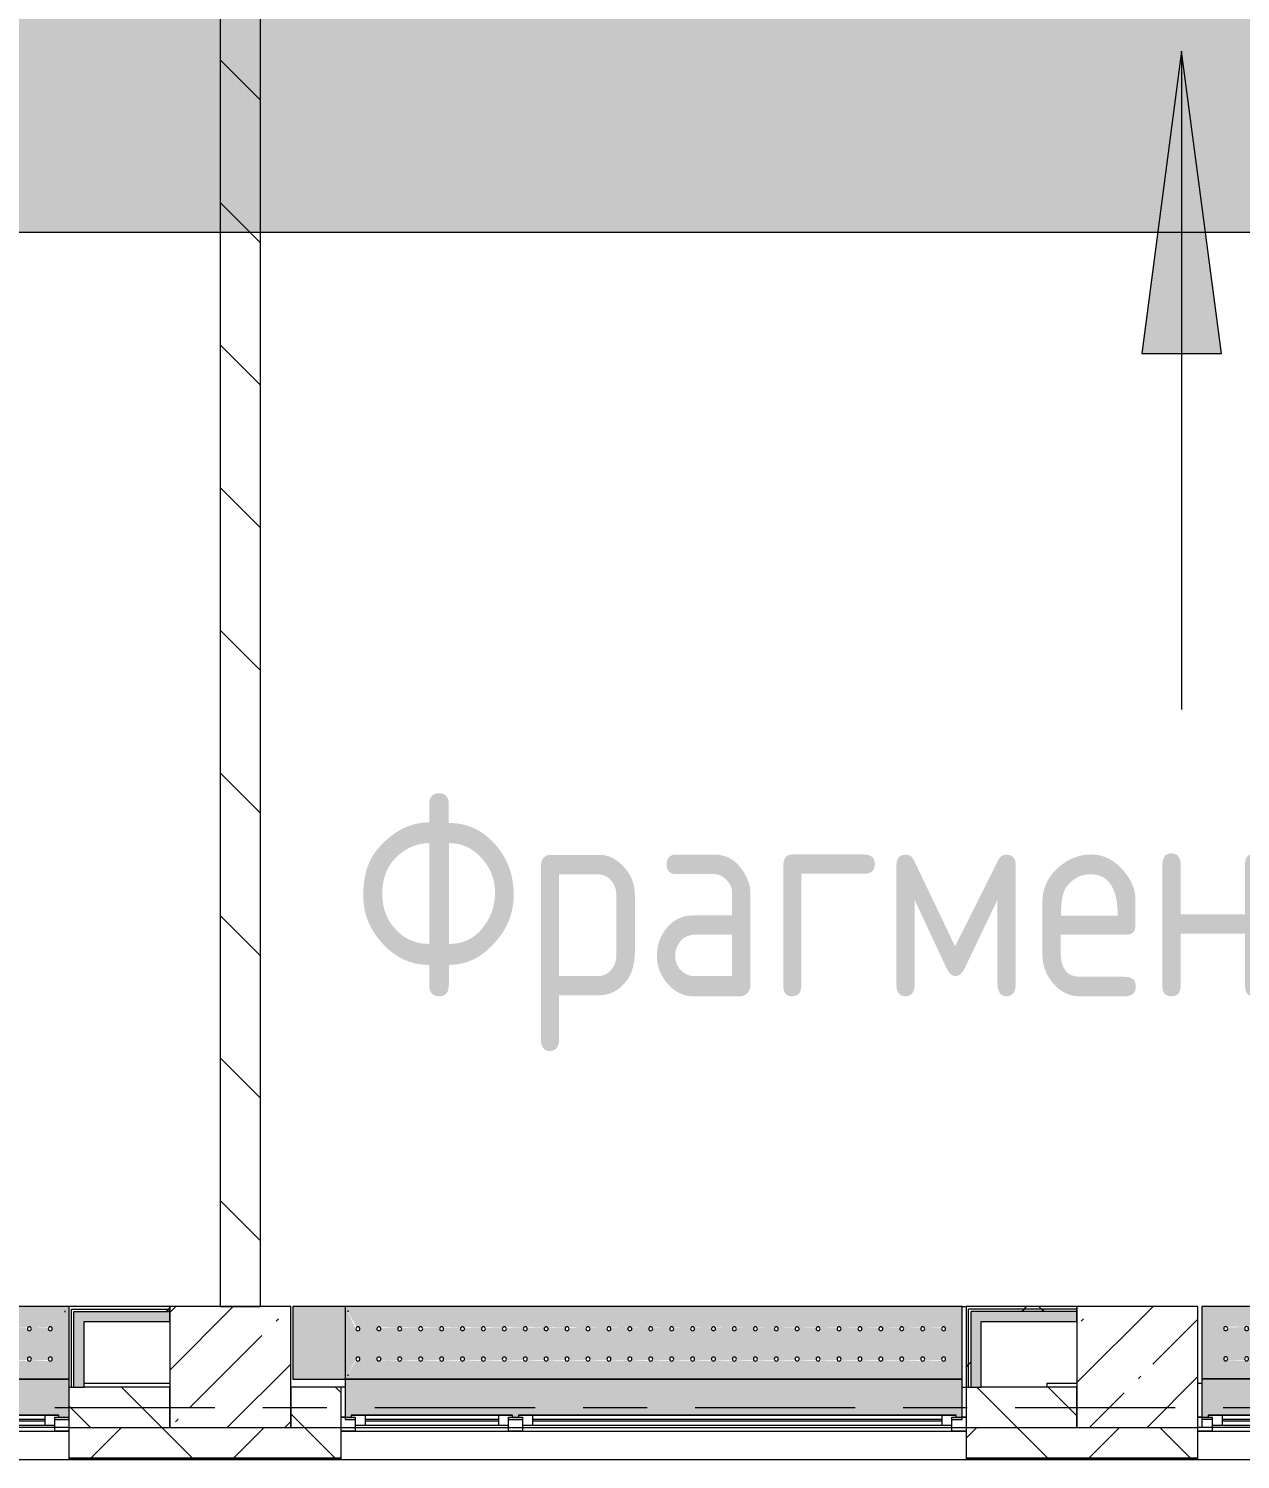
# Model space of a CAD drawing. Header units: millimetres. Extents: x 11693 to 241752, y -8553 to 29926.
# Drawn here: x 101200 to 107210, y -258 to 6837 of the extents above; entities that cross this region are included whole.
import ezdxf

# ---------------------------------------------------------------- set-up
doc = ezdxf.new("R2010")
doc.units = ezdxf.units.MM
doc.linetypes.add('Осевая', pattern=[1587.5, 317.5, -238.125, 793.75, -238.125])
for name, color, linetype, lineweight in [('A-DETL', 7, 'Continuous', 5), ('A-GLAZ-2', 7, 'Continuous', 5), ('A-WALL-2', 7, 'Continuous', 9), ('A-WALL-5', 7, 'Continuous', 5), ('I-WALL-3', 7, 'Continuous', 5), ('S-COLS', 7, 'Continuous', 5), ('Знаки', 7, 'Continuous', 5), ('Оси-2', 7, 'Осевая', 9)]:
    doc.layers.add(name, color=color, linetype=linetype, lineweight=lineweight)
doc.layers.add('A-DETL-GENF-2', color=7, linetype='Continuous', lineweight=9, true_color=0x4994b4, transparency=0.4)
for name, color, linetype, lineweight, true_color in [('A-FLOR-1', 7, 'Continuous', 5, 0xaaaaaa), ('G-ANNO-TEXT-1', 7, 'Continuous', 9, 0x3c3c3c), ('I-WALL-1', 7, 'Continuous', 5, 0xe7e7e7), ('I-WALL-2', 7, 'Continuous', 9, 0xe7e7e7), ('Знаки-2', 7, 'Continuous', 5, 0xd7cfbf)]:
    doc.layers.add(name, color=color, linetype=linetype, lineweight=lineweight, true_color=true_color)
doc.styles.add('GOST Common_4', font='GOST_Common.ttf', dxfattribs={"width": 0.9, "height": 1000})
pattern_1 = [(135, (89739.8, 0), (-353.553, -353.553), [])]
pattern_2 = [(135, (89739.81, 0), (-176.7767, -176.7767), [])]
pattern_3 = [(45, (89739.8, 0), (-285.123, 285.123), []), (45, (90024.94, 0), (-285.123, 285.123), [504.031, -100.806, 16.764, -84.042])]
pattern_4 = [(45, (89739.8, 0), (-530.33, 530.33), []), (135, (89739.8, 0), (-530.33, -530.33), [])]

# ---------------------------------------------------------------- blocks, each defined once
blk = doc.blocks.new('120_Окно_СКБ_2Ст - 120_Окно_СКБ_2Ст 3100х2500 _мал_створка слева_ 2-22446355-Общий план 2 этажа с размещением фрагментов 2_1-2_7')
at = {"layer": 'A-GLAZ-2'}
for p, q in [((-1550, -127), (-1550, -57)), ((-1550, -57), (-1480, -57)), ((1550, -57), (-1550, -57)), ((-1480, -57), (-1480, -127)), ((650, -127), (650, -57)), ((650, -57), (720, -57)), ((720, -57), (720, -127)), ((1480, -127), (1480, -57)), ((1480, -57), (1550, -57)), ((1550, -57), (1550, -127)), ((-1480, -127), (-1550, -127)), ((-1550, -127), (-1530.9, -127)), ((-1480, -127), (-1500, -127)), ((-1500, -127), (-1500, -137)), ((-1500, -137), (670, -137)), ((670, -137), (-1500, -137)), ((650, -87), (-1480, -87)), ((-1480, -87), (-1480, -127)), ((-1430, -137), (-1430, -87)), ((-1430, -107), (600, -107)), ((600, -117), (-1430, -117)), ((600, -137), (600, -87)), ((650, -127), (650, -87)), ((720, -127), (650, -127)), ((670, -127), (650, -127)), ((670, -137), (670, -127)), ((720, -127), (700, -127)), ((700, -127), (700, -137)), ((700, -137), (1500, -137)), ((1500, -137), (700, -137)), ((1480, -87), (720, -87)), ((720, -87), (720, -127)), ((770, -137), (770, -87)), ((770, -107), (1430, -107)), ((1430, -117), (770, -117)), ((1430, -137), (1430, -87)), ((1480, -127), (1480, -87)), ((1550, -127), (1480, -127)), ((1500, -127), (1480, -127)), ((1500, -137), (1500, -127)), ((1529.1, -127), (1550, -127))]:
    blk.add_line(p, q, dxfattribs=at)
blk = doc.blocks.new('120_Окно_СКБ_2Ст - 120_Окно_СКБ_2Ст 3100х2500 _мал_створка слева_ 2-V77-Общий план 2 этажа с размещением фрагментов 2_1-2_7')
at = {"layer": 'A-GLAZ-2'}
for p, q in [((-1550, -127), (-1550, -57)), ((-1550, -57), (-1480, -57)), ((1550, -57), (-1550, -57)), ((-1480, -57), (-1480, -127)), ((650, -127), (650, -57)), ((650, -57), (720, -57)), ((720, -57), (720, -127)), ((1480, -127), (1480, -57)), ((1480, -57), (1550, -57)), ((1550, -57), (1550, -127)), ((-1480, -127), (-1550, -127)), ((-1480, -127), (-1500, -127)), ((-1500, -127), (-1500, -137)), ((-1500, -137), (670, -137)), ((670, -137), (-1500, -137)), ((650, -87), (-1480, -87)), ((-1480, -87), (-1480, -127)), ((-1430, -137), (-1430, -87)), ((-1430, -107), (600, -107)), ((600, -117), (-1430, -117)), ((600, -137), (600, -87)), ((650, -127), (650, -87)), ((720, -127), (650, -127)), ((670, -127), (650, -127)), ((670, -137), (670, -127)), ((720, -127), (700, -127)), ((700, -127), (700, -137)), ((700, -137), (1500, -137)), ((1500, -137), (700, -137)), ((1480, -87), (720, -87)), ((720, -87), (720, -127)), ((770, -137), (770, -87)), ((770, -107), (1430, -107)), ((1430, -117), (770, -117)), ((1430, -137), (1430, -87)), ((1480, -127), (1480, -87)), ((1550, -127), (1480, -127)), ((1500, -127), (1480, -127)), ((1500, -137), (1500, -127)), ((1510, -127), (1550, -127))]:
    blk.add_line(p, q, dxfattribs=at)
blk = doc.blocks.new('120_Окно_СКБ_1Ст - 120_Окно_СКБ_1Ст 900х2500_h_-V81-Общий план 2 этажа с размещением фрагментов 2_1-2_7')
at = {"layer": 'A-GLAZ-2'}
for p, q in [((-450, -127), (-450, -57)), ((-450, -57), (-380, -57)), ((450, -57), (-450, -57)), ((-380, -57), (-380, -127)), ((380, -127), (380, -57)), ((380, -57), (450, -57)), ((450, -57), (450, -127)), ((-380, -127), (-450, -127)), ((-450, -127), (-430, -127)), ((-380, -127), (-400, -127)), ((-400, -127), (-400, -137)), ((-400, -137), (400, -137)), ((400, -137), (-400, -137)), ((380, -87), (-380, -87)), ((-380, -87), (-380, -127)), ((-330, -137), (-330, -87)), ((-330, -107), (330, -107)), ((330, -117), (-330, -117)), ((330, -137), (330, -87)), ((380, -127), (380, -87)), ((450, -127), (380, -127)), ((400, -127), (380, -127)), ((400, -137), (400, -127)), ((430, -127), (450, -127))]:
    blk.add_line(p, q, dxfattribs=at)
blk = doc.blocks.new('Зашивка радиатора_ с перфорацией М6 - Зашивка радиатора_ с перфорацией М6-30947167-Общий план 2 этажа с размещением фрагментов 2_1-2_7')
at = {"layer": 'Знаки-2'}
blk.add_hatch(color=256, dxfattribs=at).paths.add_polyline_path([(2680, 380), (2660, 380), (2660, 368), (2680, 365.4), (2680, 358), (1880, 358), (1880, 368), (1900, 368), (1900, 380), (1830, 380), (1830, 368), (1850, 365.4), (1850, 358), (-320, 358), (-320, 368), (-300, 368), (-300, 380), (-370, 380), (-370, 180), (2690, 180), (2690, 380)])
h = blk.add_hatch(color=256, dxfattribs=at)
h.paths.add_polyline_path([(2690, -179.9), (2634.6, -76.7), (2624.9, -79.3), (2617.8, -72.2), (2620.4, -62.6), (2630.1, -60), (2637.2, -67.1)])
h.paths.add_polyline_path([(2690, 180), (2627.5, 70.4), (2618.8, 75.4), (2618.8, 85.4), (2627.5, 90.4), (2636.2, 85.4), (2637.5, 80.4)])
h.paths.add_polyline_path([(2073.7, 180), (-370, 180), (-370, -179.9), (2690, -179.9), (2690, 180), (2329.7, 180)])
h.paths.add_polyline_path([(1175, 90.4), (2532.4, 85.4), (2532.4, 75.4), (2523.7, 70.4), (2515.1, 75.4), (2515.1, 85.4), (2518.7, 89), (2428.7, 85.4), (2428.7, 75.4), (2420, 70.4), (2411.3, 75.4), (2411.3, 85.4), (2415, 89), (2324.9, 85.4), (2324.9, 75.4), (2316.2, 70.4), (2307.6, 75.4), (2307.6, 85.4), (2311.2, 89), (2221.2, 85.4), (2221.2, 75.4), (2212.5, 70.4), (2203.8, 75.4), (2203.8, 85.4), (2207.5, 89), (2117.4, 85.4), (2117.4, 75.4), (2108.7, 70.4), (2100.1, 75.4), (2100.1, 85.4), (2103.7, 89), (2013.7, 85.4), (2013.7, 75.4), (2005, 70.4), (1996.3, 75.4), (1996.3, 85.4), (2000, 89), (1909.9, 85.4), (1909.9, 75.4), (1901.2, 70.4), (1892.6, 75.4), (1892.6, 85.4), (1896.2, 89), (1806.2, 85.4), (1806.2, 75.4), (1797.5, 70.4), (1788.8, 75.4), (1788.8, 85.4), (1792.5, 89), (1702.4, 85.4), (1702.4, 75.4), (1693.7, 70.4), (1685.1, 75.4), (1685.1, 85.4), (1688.7, 89), (1598.7, 85.4), (1598.7, 75.4), (1590, 70.4), (1581.3, 75.4), (1581.3, 85.4), (1585, 89), (1494.9, 85.4), (1494.9, 75.4), (1486.2, 70.4), (1477.6, 75.4), (1477.6, 85.4), (1481.2, 89), (1391.2, 85.4), (1391.2, 75.4), (1382.5, 70.4), (1373.8, 75.4), (1373.8, 85.4), (1377.5, 89), (1287.4, 85.4), (1287.4, 75.4), (1278.7, 70.4), (1270.1, 75.4), (1270.1, 85.4), (1273.7, 89), (1183.7, 85.4), (1183.7, 75.4), (1175, 70.4), (1166.3, 75.4), (1166.3, 85.4), (1170, 89), (1079.9, 85.4), (1079.9, 75.4), (1071.2, 70.4), (1062.6, 75.4), (1062.6, 85.4), (1066.2, 89), (976.2, 85.4), (976.2, 75.4), (967.5, 70.4), (958.8, 75.4), (958.8, 85.4), (962.5, 89), (872.4, 85.4), (872.4, 75.4), (863.7, 70.4), (855.1, 75.4), (855.1, 85.4), (858.7, 89), (768.7, 85.4), (768.7, 75.4), (760, 70.4), (751.3, 75.4), (751.3, 85.4), (755, 89), (664.9, 85.4), (664.9, 75.4), (656.2, 70.4), (647.6, 75.4), (647.6, 85.4), (651.2, 89), (561.2, 85.4), (561.2, 75.4), (552.5, 70.4), (543.8, 75.4), (543.8, 85.4), (547.5, 89), (457.4, 85.4), (457.4, 75.4), (448.7, 70.4), (440.1, 75.4), (440.1, 85.4), (443.7, 89), (353.7, 85.4), (353.7, 75.4), (345, 70.4), (336.3, 75.4), (336.3, 85.4), (340, 89), (249.9, 85.4), (249.9, 75.4), (241.2, 70.4), (232.6, 75.4), (232.6, 85.4), (236.2, 89), (146.2, 85.4), (146.2, 75.4), (137.5, 70.4), (128.8, 75.4), (128.8, 85.4), (132.5, 89), (42.4, 85.4), (42.4, 75.4), (33.7, 70.4), (25.1, 75.4), (25.7, 86.2), (25.7, 89), (-61.3, 85.4), (-61.3, 75.4), (-70, 70.4), (-78.7, 75.4), (-78.7, 85.4), (-75, 89), (-165.1, 85.4), (-165.1, 75.4), (-173.8, 70.4), (-182.4, 75.4), (-182.4, 85.4), (-178.8, 89), (-268.8, 85.4), (-268.8, 75.4), (-277.5, 70.4), (-286.2, 75.4), (-286.2, 85.4), (-277.5, 90.4), (-274.9, 90), (1071.2, 90.4)])
h.paths.add_polyline_path([(1486.2, -59.6), (1494.9, -64.6), (1494.9, -74.6), (1491.2, -78.3), (1581.3, -74.6), (1581.3, -64.6), (1590, -59.6), (1598.7, -64.6), (1598.7, -74.6), (1595, -78.3), (1685.1, -74.6), (1685.1, -64.6), (1693.7, -59.6), (1702.4, -64.6), (1702.4, -74.6), (1698.7, -78.3), (1788.8, -74.6), (1788.8, -64.6), (1797.5, -59.6), (1806.2, -64.6), (1806.2, -74.6), (1802.5, -78.3), (1892.6, -74.6), (1892.6, -64.6), (1901.2, -59.6), (1909.9, -64.6), (1909.9, -74.6), (1906.2, -78.3), (1996.3, -74.6), (1996.3, -64.6), (2005, -59.6), (2013.7, -64.6), (2013.7, -74.6), (2010, -78.3), (2100.1, -74.6), (2100.1, -64.6), (2108.7, -59.6), (2117.4, -64.6), (2117.4, -74.6), (2113.7, -78.3), (2203.8, -74.6), (2203.8, -64.6), (2212.5, -59.6), (2221.2, -64.6), (2221.2, -74.6), (2217.5, -78.3), (2307.6, -74.6), (2307.6, -64.6), (2316.2, -59.6), (2324.9, -64.6), (2324.9, -74.6), (2321.2, -78.3), (2411.3, -74.6), (2411.3, -64.6), (2420, -59.6), (2428.7, -64.6), (2428.7, -74.6), (2425, -78.3), (2515.1, -74.6), (2515.1, -64.6), (2523.7, -59.6), (2532.4, -64.6), (2532.4, -74.6), (2523.7, -79.6), (2521.2, -79.3), (-286.2, -74.6), (-286.2, -64.6), (-277.5, -59.6), (-268.8, -64.6), (-268.8, -74.6), (-272.5, -78.3), (-182.4, -74.6), (-182.4, -64.6), (-173.8, -59.6), (-165.1, -64.6), (-165.1, -74.6), (-168.8, -78.3), (-78.7, -74.6), (-78.7, -64.6), (-70, -59.6), (-61.3, -64.6), (-61.3, -74.6), (-65, -78.3), (25.1, -74.6), (25.7, -63.8), (33.7, -59.6), (42.4, -64.6), (42.4, -74.6), (38.7, -78.3), (128.8, -74.6), (128.8, -64.6), (137.5, -59.6), (146.2, -64.6), (146.2, -74.6), (142.5, -78.3), (232.6, -74.6), (232.6, -64.6), (241.2, -59.6), (249.9, -64.6), (249.9, -74.6), (246.2, -78.3), (336.3, -74.6), (336.3, -64.6), (345, -59.6), (353.7, -64.6), (353.7, -74.6), (350, -78.3), (440.1, -74.6), (440.1, -64.6), (448.7, -59.6), (457.4, -64.6), (457.4, -74.6), (453.7, -78.3), (543.8, -74.6), (543.8, -64.6), (552.5, -59.6), (561.2, -64.6), (561.2, -74.6), (557.5, -78.3), (647.6, -74.6), (647.6, -64.6), (656.2, -59.6), (664.9, -64.6), (664.9, -74.6), (661.2, -78.3), (751.3, -74.6), (751.3, -64.6), (760, -59.6), (768.7, -64.6), (768.7, -74.6), (765, -78.3), (855.1, -74.6), (855.1, -64.6), (863.7, -59.6), (872.4, -64.6), (872.4, -74.6), (868.7, -78.3), (958.8, -74.6), (958.8, -64.6), (967.5, -59.6), (976.2, -64.6), (976.2, -74.6), (972.5, -78.3), (1062.6, -74.6), (1062.6, -64.6), (1071.2, -59.6), (1079.9, -64.6), (1079.9, -74.6), (1076.2, -78.3), (1166.3, -74.6), (1166.3, -64.6), (1175, -59.6), (1183.7, -64.6), (1183.7, -74.6), (1180, -78.3), (1270.1, -74.6), (1270.1, -64.6), (1278.7, -59.6), (1287.4, -64.6), (1287.4, -74.6), (1283.7, -78.3), (1373.8, -74.6), (1373.8, -64.6), (1382.5, -59.6), (1391.2, -64.6), (1391.2, -74.6), (1387.5, -78.3), (1477.6, -74.6), (1477.6, -64.6), (1483.7, -60)])
at = {"layer": 'Знаки'}
for p, q in [((-300, 380), (-370, 380)), ((1900, 380), (1830, 380)), ((2690, 380), (2660, 380)), ((2690, 180), (2690, 380)), ((-370, 180), (2690, 180)), ((2690, 180), (-370, 180)), ((2690, -179.9), (2690, 180)), ((-370, -179.9), (2690, -179.9))]:
    blk.add_line(p, q, dxfattribs=at)
for centre, start, end in [((-277.5, 80.4), 0, 180), ((-277.5, 80.4), 180, 360), ((-173.8, 80.4), 0, 180), ((-173.8, 80.4), 180, 0), ((-70, 80.4), 0, 180), ((-70, 80.4), 180, 0), ((33.7, 80.4), 0, 180), ((33.7, 80.4), 180, 360), ((137.5, 80.4), 0, 180), ((137.5, 80.4), 180, 0), ((241.2, 80.4), 0, 180), ((241.2, 80.4), 180, 0), ((345, 80.4), 0, 180), ((345, 80.4), 180, 0), ((448.7, 80.4), 0, 180), ((448.7, 80.4), 180, 0), ((552.5, 80.4), 0, 180), ((552.5, 80.4), 180, 360), ((656.2, 80.4), 0, 180), ((656.2, 80.4), 180, 0), ((760, 80.4), 0, 180), ((760, 80.4), 180, 0), ((863.7, 80.4), 0, 180), ((863.7, 80.4), 180, 0), ((967.5, 80.4), 0, 180), ((967.5, 80.4), 180, 0), ((1071.2, 80.4), 0, 180), ((1071.2, 80.4), 180, 0), ((1175, 80.4), 0, 180), ((1175, 80.4), 180, 0), ((1278.7, 80.4), 0, 180), ((1278.7, 80.4), 180, 0), ((1382.5, 80.4), 0, 180), ((1382.5, 80.4), 180, 0), ((1486.2, 80.4), 0, 180), ((1486.2, 80.4), 180, 360), ((1590, 80.4), 0, 180), ((1590, 80.4), 180, 0), ((1693.7, 80.4), 0, 180), ((1693.7, 80.4), 180, 360), ((1797.5, 80.4), 0, 180), ((1797.5, 80.4), 180, 0), ((1901.2, 80.4), 0, 180), ((1901.2, 80.4), 180, 0), ((2005, 80.4), 0, 180), ((2005, 80.4), 180, 0), ((2108.7, 80.4), 0, 180), ((2108.7, 80.4), 180, 360), ((2212.5, 80.4), 0, 180), ((2212.5, 80.4), 180, 0), ((2316.2, 80.4), 0, 180), ((2316.2, 80.4), 180, 360), ((2420, 80.4), 0, 180), ((2420, 80.4), 180, 0), ((2523.7, 80.4), 0, 180), ((2523.7, 80.4), 180, 360), ((2627.5, 80.4), 0, 180), ((2627.5, 80.4), 180, 360), ((-277.5, -69.6), 0, 180), ((-277.5, -69.6), 180, 0), ((-173.8, -69.6), 0, 180), ((-173.8, -69.6), 180, 0), ((-70, -69.6), 0, 180), ((-70, -69.6), 180, 0), ((33.7, -69.6), 0, 180), ((33.7, -69.6), 180, 0), ((137.5, -69.6), 0, 180), ((137.5, -69.6), 180, 0), ((241.2, -69.6), 0, 180), ((241.2, -69.6), 180, 0), ((345, -69.6), 0, 180), ((345, -69.6), 180, 0), ((448.7, -69.6), 0, 180), ((448.7, -69.6), 180, 0), ((552.5, -69.6), 0, 180), ((552.5, -69.6), 180, 0), ((656.2, -69.6), 0, 180), ((656.2, -69.6), 180, 0), ((760, -69.6), 0, 180), ((760, -69.6), 180, 0), ((863.7, -69.6), 0, 180), ((863.7, -69.6), 180, 0), ((967.5, -69.6), 0, 180), ((967.5, -69.6), 180, 0), ((1071.2, -69.6), 0, 180), ((1071.2, -69.6), 180, 0), ((1175, -69.6), 0, 180), ((1175, -69.6), 180, 0), ((1278.7, -69.6), 0, 180), ((1278.7, -69.6), 180, 0), ((1382.5, -69.6), 0, 180), ((1382.5, -69.6), 180, 0), ((1486.2, -69.6), 0, 180), ((1486.2, -69.6), 180, 0), ((1590, -69.6), 0, 180), ((1590, -69.6), 180, 0), ((1693.7, -69.6), 0, 180), ((1693.7, -69.6), 180, 0), ((1797.5, -69.6), 0, 180), ((1797.5, -69.6), 180, 0), ((1901.2, -69.6), 0, 180), ((1901.2, -69.6), 180, 0), ((2005, -69.6), 0, 180), ((2005, -69.6), 180, 0), ((2108.7, -69.6), 0, 180), ((2108.7, -69.6), 180, 0), ((2212.5, -69.6), 0, 180), ((2212.5, -69.6), 180, 0), ((2316.2, -69.6), 0, 180), ((2316.2, -69.6), 180, 0), ((2420, -69.6), 0, 180), ((2420, -69.6), 180, 0), ((2523.7, -69.6), 0, 180), ((2523.7, -69.6), 180, 0), ((2627.5, -69.6), 0, 180), ((2627.5, -69.6), 180, 0)]:
    blk.add_arc(centre, 10, start, end, dxfattribs=at)
blk = doc.blocks.new('Зашивка_ опоясывающая панель - Зашивка_ опоясывающая панель-V201-Общий план 2 этажа с размещением фрагментов 2_1-2_7')
at = {"layer": 'Знаки'}
blk.add_line((-406, 177.6), (-406, 171.4), dxfattribs=at)
blk = doc.blocks.new('Зашивка без перфорации М3 - М3_3-30974608-Общий план 2 этажа с размещением фрагментов 2_1-2_7')
at = {"layer": 'Знаки-2'}
blk.add_hatch(color=256, dxfattribs=at).paths.add_polyline_path([(-430, 180), (-430, -179.9), (-169.8, -179.9), (-169.8, 180), (-199.3, 180)])
at = {"layer": 'Знаки'}
for p, q in [((-169.8, 180), (-430, 180)), ((-430, 180), (-430, -179.9)), ((-169.8, -179.9), (-169.8, 180)), ((-430, -179.9), (-169.8, -179.9))]:
    blk.add_line(p, q, dxfattribs=at)
blk = doc.blocks.new('Зашивка радиатора_ с перфорацией М6 - Зашивка радиатора_ с перфорацией М6-V202-Общий план 2 этажа с размещением фрагментов 2_1-2_7')
at = {"layer": 'Знаки-2'}
for points in [[(1860.9, 380), (1810.9, 380), (1810.9, 368), (1830.9, 365.4), (1830.9, 358), (-339.1, 358), (-339.1, 368), (-319.1, 368), (-319.1, 380), (-370, 380), (-370, 180), (2690, 180), (2690, 380), (2640.9, 380), (2640.9, 368), (2660.9, 365.4), (2660.9, 358), (1860.9, 358), (1860.9, 368), (1880.9, 368), (1880.9, 380)], [(2682.5, -163.9), (2682.4, -163.9), (2689.9, -179.6)]]:
    blk.add_hatch(color=256, dxfattribs=at).paths.add_polyline_path(points)
h = blk.add_hatch(color=256, dxfattribs=at)
h.paths.add_polyline_path([(2690, -179.9), (2634.6, -76.7), (2624.9, -79.3), (2617.8, -72.2), (2620.4, -62.6), (2630.1, -60), (2637.2, -67.1)])
h.paths.add_polyline_path([(2690, 180), (-370, 180), (-370, -179.9), (2690, -179.9), (2690, 61.5)])
h.paths.add_polyline_path([(2690, 180), (2627.5, 70.4), (2618.8, 75.4), (2618.8, 85.4), (2627.5, 90.4), (2636.2, 85.4), (2637.5, 80.4)])
h.paths.add_polyline_path([(2408.5, 90.4), (2532.4, 85.4), (2532.4, 75.4), (2523.7, 70.4), (2515.1, 75.4), (2515.1, 85.4), (2518.7, 89), (2428.7, 85.4), (2428.7, 75.4), (2420, 70.4), (2411.3, 75.4), (2411.3, 85.4), (2408.5, 89), (2324.9, 85.4), (2324.9, 75.4), (2316.2, 70.4), (2307.6, 75.4), (2307.6, 85.4), (2311.2, 89), (2221.2, 85.4), (2221.2, 75.4), (2212.5, 70.4), (2203.8, 75.4), (2203.8, 85.4), (2207.5, 89), (2117.4, 85.4), (2117.4, 75.4), (2108.7, 70.4), (2100.1, 75.4), (2100.1, 85.4), (2103.7, 89), (2013.7, 85.4), (2013.7, 75.4), (2005, 70.4), (1996.3, 75.4), (1996.3, 85.4), (2000, 89), (1909.9, 85.4), (1909.9, 75.4), (1901.2, 70.4), (1892.6, 75.4), (1892.6, 85.4), (1896.2, 89), (1806.2, 85.4), (1806.2, 75.4), (1797.5, 70.4), (1788.8, 75.4), (1788.8, 85.4), (1792.5, 89), (1702.4, 85.4), (1702.4, 75.4), (1693.7, 70.4), (1685.1, 75.4), (1685.1, 85.4), (1688.8, 89), (1598.7, 85.4), (1598.7, 75.4), (1590, 70.4), (1581.3, 75.4), (1581.3, 85.4), (1585, 89), (1494.9, 85.4), (1494.9, 75.4), (1486.2, 70.4), (1477.6, 75.4), (1477.6, 85.4), (1481.2, 89), (1391.2, 85.4), (1391.2, 75.4), (1382.5, 70.4), (1373.8, 75.4), (1373.8, 85.4), (1377.5, 89), (1287.4, 85.4), (1287.4, 75.4), (1278.8, 70.4), (1270.1, 75.4), (1270.1, 85.4), (1273.7, 89), (1183.7, 85.4), (1183.7, 75.4), (1175, 70.4), (1166.3, 75.4), (1166.3, 85.4), (1170, 89), (1079.9, 85.4), (1079.9, 75.4), (1071.2, 70.4), (1062.6, 75.4), (1062.6, 85.4), (1066.2, 89), (976.2, 85.4), (976.2, 75.4), (967.5, 70.4), (958.8, 75.4), (958.8, 85.4), (962.5, 89), (872.5, 85.2), (872.4, 75.4), (863.7, 70.4), (855.1, 75.4), (855.1, 85.4), (858.7, 89), (768.7, 85.4), (768.7, 75.4), (760, 70.4), (751.3, 75.4), (751.3, 85.4), (755, 89), (664.9, 85.4), (664.9, 75.4), (656.2, 70.4), (647.6, 75.4), (647.6, 85.4), (651.2, 89), (561.2, 85.4), (561.2, 75.4), (552.5, 70.4), (543.8, 75.4), (543.8, 85.4), (547.5, 89), (457.4, 85.4), (457.4, 75.4), (448.7, 70.4), (440.1, 75.4), (440.1, 85.4), (443.7, 89), (353.7, 85.4), (353.7, 75.4), (345, 70.4), (336.3, 75.4), (336.3, 85.4), (340, 89), (249.9, 85.4), (249.9, 75.4), (241.2, 70.4), (232.6, 75.4), (232.6, 85.4), (236.2, 89), (146.2, 85.4), (146.2, 75.4), (137.5, 70.4), (128.8, 75.4), (128.8, 85.4), (132.5, 89), (42.4, 85.4), (42.4, 75.4), (33.7, 70.4), (25.1, 75.4), (25.1, 85.4), (28.7, 89), (-61.3, 85.4), (-61.3, 75.4), (-70, 70.4), (-78.7, 75.4), (-78.7, 85.4), (-75, 89), (-165.1, 85.4), (-165.1, 75.4), (-173.8, 70.4), (-182.4, 75.4), (-182.4, 85.4), (-178.8, 89), (-268.8, 85.4), (-268.8, 75.4), (-277.5, 70.4), (-286.2, 75.4), (-286.2, 85.4), (-277.5, 90.4), (-274.9, 90), (2316.2, 90.4)])
h.paths.add_polyline_path([(2005, -59.6), (2013.7, -64.6), (2013.7, -74.6), (2010, -78.3), (2100.1, -74.6), (2100.1, -64.6), (2108.7, -59.6), (2117.4, -64.6), (2117.4, -74.6), (2113.8, -78.3), (2203.8, -74.6), (2203.8, -64.6), (2212.5, -59.6), (2221.2, -64.6), (2221.2, -74.6), (2217.5, -78.3), (2307.6, -74.6), (2307.6, -64.6), (2316.2, -59.6), (2324.9, -64.6), (2324.9, -74.6), (2321.2, -78.3), (2411.3, -74.6), (2411.3, -64.6), (2420, -59.6), (2428.7, -64.6), (2428.7, -74.6), (2425, -78.3), (2515.1, -74.6), (2515.1, -64.6), (2523.7, -59.6), (2532.4, -64.6), (2532.4, -74.6), (2523.7, -79.6), (2521.2, -79.3), (-286.2, -74.6), (-286.2, -64.6), (-277.5, -59.6), (-268.8, -64.6), (-268.8, -74.6), (-272.5, -78.3), (-182.4, -74.6), (-182.4, -64.6), (-173.8, -59.6), (-165.1, -64.6), (-165.1, -74.6), (-168.8, -78.3), (-78.7, -74.6), (-78.7, -64.6), (-70, -59.6), (-61.3, -64.6), (-61.3, -74.6), (-65, -78.3), (25.1, -74.6), (25.1, -64.6), (33.7, -59.6), (42.4, -64.6), (42.4, -74.6), (38.7, -78.3), (128.8, -74.6), (128.8, -64.6), (137.5, -59.6), (146.2, -64.6), (146.2, -74.6), (142.5, -78.3), (232.6, -74.6), (232.6, -64.6), (241.2, -59.6), (249.9, -64.6), (249.9, -74.6), (246.2, -78.3), (336.3, -74.6), (336.3, -64.6), (345, -59.6), (353.7, -64.6), (353.7, -74.6), (350, -78.3), (440.1, -74.6), (440.1, -64.6), (448.7, -59.6), (457.4, -64.6), (457.4, -74.6), (453.7, -78.3), (543.8, -74.6), (543.8, -64.6), (552.5, -59.6), (561.2, -64.6), (561.2, -74.6), (557.5, -78.3), (647.6, -74.6), (647.6, -64.6), (656.2, -59.6), (664.9, -64.6), (664.9, -74.6), (661.2, -78.3), (751.3, -74.6), (751.3, -64.6), (760, -59.6), (768.7, -64.6), (768.7, -74.6), (765, -78.3), (855.1, -74.6), (855.1, -64.6), (863.7, -59.6), (872.5, -64.8), (872.4, -74.6), (872.5, -78.3), (958.8, -74.6), (958.8, -64.6), (967.5, -59.6), (976.2, -64.6), (976.2, -74.6), (972.5, -78.3), (1062.6, -74.6), (1062.6, -64.6), (1071.2, -59.6), (1079.9, -64.6), (1079.9, -74.6), (1076.3, -78.3), (1166.3, -74.6), (1166.3, -64.6), (1175, -59.6), (1183.7, -64.6), (1183.7, -74.6), (1180, -78.3), (1270.1, -74.6), (1270.1, -64.6), (1278.8, -59.6), (1287.4, -64.6), (1287.4, -74.6), (1283.7, -78.3), (1373.8, -74.6), (1373.8, -64.6), (1384.5, -59.9), (1391.2, -64.6), (1391.2, -74.6), (1387.5, -78.3), (1477.6, -74.6), (1477.6, -64.6), (1486.2, -59.6), (1494.9, -64.6), (1494.9, -74.6), (1491.2, -78.3), (1581.3, -74.6), (1581.3, -64.6), (1590, -59.6), (1598.7, -64.6), (1598.7, -74.6), (1595, -78.3), (1685.1, -74.6), (1685.1, -64.6), (1693.7, -59.6), (1702.4, -64.6), (1702.4, -74.6), (1698.7, -78.3), (1788.8, -74.6), (1788.8, -64.6), (1797.5, -59.6), (1806.2, -64.6), (1806.2, -74.6), (1802.5, -78.3), (1892.6, -74.6), (1892.6, -64.6), (1901.2, -59.6), (1909.9, -64.6), (1909.9, -74.6), (1906.2, -78.3), (1996.3, -74.6), (1996.3, -64.6), (2002.4, -60)])
at = {"layer": 'Знаки'}
for p, q in [((-319.1, 380), (-370, 380)), ((-370, 380), (-370, 180)), ((1880.9, 380), (1810.9, 380)), ((2690, 380), (2640.9, 380)), ((2690, 180), (2690, 380)), ((-370, 180), (2690, 180)), ((2690, 180), (-370, 180)), ((-370, 180), (-370, -179.9)), ((2690, -179.9), (2690, 180)), ((-370, -179.9), (2690, -179.9))]:
    blk.add_line(p, q, dxfattribs=at)
for centre, start, end in [((-277.5, 80.4), 0, 180), ((-277.5, 80.4), 180, 360), ((-173.8, 80.4), 0, 180), ((-173.8, 80.4), 180, 0), ((-70, 80.4), 0, 180), ((-70, 80.4), 180, 0), ((33.7, 80.4), 0, 180), ((33.7, 80.4), 180, 360), ((137.5, 80.4), 0, 180), ((137.5, 80.4), 180, 0), ((241.2, 80.4), 0, 180), ((241.2, 80.4), 180, 0), ((345, 80.4), 0, 180), ((345, 80.4), 180, 0), ((448.7, 80.4), 0, 180), ((448.7, 80.4), 180, 0), ((552.5, 80.4), 0, 180), ((552.5, 80.4), 180, 360), ((656.2, 80.4), 0, 180), ((656.2, 80.4), 180, 0), ((760, 80.4), 0, 180), ((760, 80.4), 180, 0), ((863.7, 80.4), 0, 180), ((863.7, 80.4), 180, 0), ((967.5, 80.4), 0, 180), ((967.5, 80.4), 180, 0), ((1071.2, 80.4), 0, 180), ((1071.2, 80.4), 180, 0), ((1175, 80.4), 0, 180), ((1175, 80.4), 180, 0), ((1278.8, 80.4), 0, 180), ((1278.8, 80.4), 180, 0), ((1382.5, 80.4), 0, 180), ((1382.5, 80.4), 180, 0), ((1486.2, 80.4), 0, 180), ((1486.2, 80.4), 180, 360), ((1590, 80.4), 0, 180), ((1590, 80.4), 180, 0), ((1693.7, 80.4), 0, 180), ((1693.7, 80.4), 180, 360), ((1797.5, 80.4), 0, 180), ((1797.5, 80.4), 180, 0), ((1901.2, 80.4), 0, 180), ((1901.2, 80.4), 180, 0), ((2005, 80.4), 0, 180), ((2005, 80.4), 180, 0), ((2108.7, 80.4), 0, 180), ((2108.7, 80.4), 180, 360), ((2212.5, 80.4), 0, 180), ((2212.5, 80.4), 180, 0), ((2316.2, 80.4), 0, 180), ((2316.2, 80.4), 180, 360), ((2420, 80.4), 0, 180), ((2420, 80.4), 180, 0), ((2523.7, 80.4), 0, 180), ((2523.7, 80.4), 180, 360), ((2627.5, 80.4), 0, 180), ((2627.5, 80.4), 180, 360), ((-277.5, -69.6), 0, 180), ((-277.5, -69.6), 180, 0), ((-173.8, -69.6), 0, 180), ((-173.8, -69.6), 180, 0), ((-70, -69.6), 0, 180), ((-70, -69.6), 180, 0), ((33.7, -69.6), 0, 180), ((33.7, -69.6), 180, 0), ((137.5, -69.6), 0, 180), ((137.5, -69.6), 180, 0), ((241.2, -69.6), 0, 180), ((241.2, -69.6), 180, 0), ((345, -69.6), 0, 180), ((345, -69.6), 180, 0), ((448.7, -69.6), 0, 180), ((448.7, -69.6), 180, 0), ((552.5, -69.6), 0, 180), ((552.5, -69.6), 180, 0), ((656.2, -69.6), 0, 180), ((656.2, -69.6), 180, 0), ((760, -69.6), 0, 180), ((760, -69.6), 180, 0), ((863.7, -69.6), 0, 180), ((863.7, -69.6), 180, 0), ((967.5, -69.6), 0, 180), ((967.5, -69.6), 180, 0), ((1071.2, -69.6), 0, 180), ((1071.2, -69.6), 180, 0), ((1175, -69.6), 0, 180), ((1175, -69.6), 180, 0), ((1278.8, -69.6), 0, 180), ((1278.8, -69.6), 180, 0), ((1382.5, -69.6), 0, 180), ((1382.5, -69.6), 180, 0), ((1486.2, -69.6), 0, 180), ((1486.2, -69.6), 180, 0), ((1590, -69.6), 0, 180), ((1590, -69.6), 180, 0), ((1693.7, -69.6), 0, 180), ((1693.7, -69.6), 180, 0), ((1797.5, -69.6), 0, 180), ((1797.5, -69.6), 180, 0), ((1901.2, -69.6), 0, 180), ((1901.2, -69.6), 180, 0), ((2005, -69.6), 0, 180), ((2005, -69.6), 180, 0), ((2108.7, -69.6), 0, 180), ((2108.7, -69.6), 180, 0), ((2212.5, -69.6), 0, 180), ((2212.5, -69.6), 180, 0), ((2316.2, -69.6), 0, 180), ((2316.2, -69.6), 180, 0), ((2420, -69.6), 0, 180), ((2420, -69.6), 180, 0), ((2523.7, -69.6), 0, 180), ((2523.7, -69.6), 180, 0), ((2627.5, -69.6), 0, 180), ((2627.5, -69.6), 180, 0)]:
    blk.add_arc(centre, 10, start, end, dxfattribs=at)
blk = doc.blocks.new('Зашивка радиатора_ с перфорацией М1 - Зашивка радиатора_ с перфорацией М1-30929141-Общий план 2 этажа с размещением фрагментов 2_1-2_7')
at = {"layer": 'Знаки-2'}
blk.add_hatch(color=256, dxfattribs=at).paths.add_polyline_path([(430, 380), (380, 380), (380, 369), (400, 366.4), (400, 359), (-400, 359), (-400, 369), (-380, 369), (-380, 380), (-430, 380), (-428.2, 180), (430, 180), (430, 369)])
h = blk.add_hatch(color=256, dxfattribs=at)
h.paths.add_polyline_path([(83.8, 180), (-430, 180), (-428.2, -179.9), (430.2, -179.9), (430.2, 180)])
h.paths.add_polyline_path([(312.2, 90.4), (320.9, 85.4), (320.9, 75.4), (312.2, 70.4), (303.6, 75.4), (303.6, 85.4), (307.2, 89), (217.2, 85.4), (217.2, 75.4), (208.5, 70.4), (199.8, 75.4), (199.8, 85.4), (203.5, 89), (113.4, 85.4), (113.4, 75.4), (104.7, 70.4), (96.1, 75.4), (96.1, 85.4), (99.7, 89), (9.7, 85.4), (9.7, 75.4), (1, 70.4), (-7.7, 75.4), (-7.7, 85.4), (-4, 89), (-94.1, 85.4), (-94.1, 75.4), (-102.8, 70.4), (-111.4, 75.4), (-111.4, 85.4), (-107.8, 89), (-197.8, 85.4), (-197.8, 75.4), (-206.5, 70.4), (-215.2, 75.4), (-215.2, 85.4), (-211.5, 89), (-301.6, 85.4), (-301.6, 75.4), (-310.3, 70.4), (-318.9, 75.4), (-318.9, 85.4), (-310.3, 90.4), (-307.7, 90), (309.7, 90)])
h.paths.add_polyline_path([(104.7, -59.6), (113.4, -64.6), (113.4, -74.6), (109.8, -78.3), (199.8, -74.6), (199.8, -64.6), (208.5, -59.6), (217.2, -64.6), (217.2, -74.6), (213.5, -78.3), (303.6, -74.6), (303.6, -64.6), (312.2, -59.6), (320.9, -64.6), (320.9, -74.6), (312.2, -79.6), (309.7, -79.3), (-318.9, -74.6), (-318.9, -64.6), (-310.3, -59.6), (-301.6, -64.6), (-301.6, -74.6), (-305.3, -78.3), (-215.2, -74.6), (-215.2, -64.6), (-206.5, -59.6), (-197.8, -64.6), (-197.8, -74.6), (-201.5, -78.3), (-111.4, -74.6), (-111.4, -64.6), (-102.8, -59.6), (-94.1, -64.6), (-94.1, -74.6), (-97.8, -78.3), (-7.7, -74.6), (-7.7, -64.6), (1, -59.6), (9.7, -64.6), (9.7, -74.6), (6, -78.3), (96.1, -74.6), (96.1, -64.6), (102.2, -60)])
at = {"layer": 'Знаки'}
for p, q in [((-380, 380), (-430, 380)), ((-430, 380), (-430, 180)), ((430, 380), (380, 380)), ((430, 180), (430, 380)), ((-430, 180), (430, 180)), ((430.2, 180), (-430, 180)), ((-430, 180), (-430, -179.9)), ((430.2, -179.9), (430.2, 180)), ((-430, -179.9), (430.2, -179.9))]:
    blk.add_line(p, q, dxfattribs=at)
for centre, start, end in [((-310.3, 80.4), 180, 0), ((-310.3, 80.4), 0, 180), ((-206.5, 80.4), 0, 180), ((-206.5, 80.4), 180, 360), ((-102.8, 80.4), 0, 180), ((-102.8, 80.4), 180, 0), ((1, 80.4), 0, 180), ((1, 80.4), 180, 0), ((104.7, 80.4), 0, 180), ((104.7, 80.4), 180, 360), ((208.5, 80.4), 0, 180), ((208.5, 80.4), 180, 0), ((312.2, 80.4), 0, 180), ((312.2, 80.4), 180, 0), ((-310.3, -69.6), 0, 180), ((-310.3, -69.6), 180, 0), ((-206.5, -69.6), 0, 180), ((-206.5, -69.6), 180, 0), ((-102.8, -69.6), 0, 180), ((-102.8, -69.6), 180, 0), ((1, -69.6), 0, 180), ((1, -69.6), 180, 0), ((104.7, -69.6), 0, 180), ((104.7, -69.6), 180, 0), ((208.5, -69.6), 0, 180), ((208.5, -69.6), 180, 0), ((312.2, -69.6), 0, 180), ((312.2, -69.6), 180, 0)]:
    blk.add_arc(centre, 10, start, end, dxfattribs=at)
blk = doc.blocks.new('Зашивка_ опоясывающая панель - Зашивка_ опоясывающая панель-V204-Общий план 2 этажа с размещением фрагментов 2_1-2_7')
at = {"layer": 'Знаки'}
for p, q in [((-406, 180), (-406, 173.3)), ((-406, -137.8), (-406, -144.8)), ((-417.9, -160), (-406, -160))]:
    blk.add_line(p, q, dxfattribs=at)

msp = doc.modelspace()

# ---------------------------------------------------------------- hatches: boundary and pattern name
at = {"layer": 'A-DETL-GENF-2'}
h = msp.add_hatch(color=256, dxfattribs=at)
h.paths.add_polyline_path([(155380.5, -100), (161610.5, -100), (161610.5, 7900), (155380.5, 7900), (155380.5, -45.4)])
h.paths.add_polyline_path([(109196.3, 5828), (120649.8, 5828), (120649.8, 9159), (98665.8, 9159), (98665.8, 5828), (101004.1, 5828)])
h.paths.add_polyline_path([(92812, 10900), (93999.8, 10900), (93999.8, 15358.1), (89471.8, 15358.1), (89471.8, 10900), (90763.9, 10900)])
h.paths.add_polyline_path([(103449.8, 10900), (109949.8, 10900), (109949.8, 15200), (103449.8, 15200), (103449.8, 13326.8)])
h.paths.add_polyline_path([(175269.8, 14480), (181689.8, 14480), (181689.8, 21558), (175269.8, 21558), (175269.8, 14542.4)])
h.paths.add_polyline_path([(163779.8, 22180), (163779.8, 27350), (160469.8, 27350), (160469.8, 22180), (162445.3, 22180)])
h.paths.add_polyline_path([(174489.8, 22600), (174489.8, 27350), (170809.8, 27350), (170809.8, 22600), (172685.5, 22600)])
at = {"layer": 'A-WALL-5'}
h = msp.add_hatch(dxfattribs=at)
h.set_pattern_fill('FP_59', color=256, style=0, pattern_type=2)
h.set_pattern_definition(pattern_2)
h.paths.add_polyline_path([(101899.8, -100), (101899.8, 100), (101399.8, 100), (101399.8, -100)])
h.paths.add_polyline_path([(98299.8, -100), (98299.8, 100), (94369.8, 100), (94369.8, -100), (96908, -100)])
h = msp.add_hatch(dxfattribs=at)
h.set_pattern_fill('FP_59', color=256, style=0, pattern_type=2)
h.set_pattern_definition(pattern_2)
h.paths.add_polyline_path([(105849.8, -100), (106399.8, -100), (106399.8, 100), (105849.8, 100), (105849.8, -45.4)])
h.paths.add_polyline_path([(102499.8, -100), (102749.8, -100), (102749.8, 100), (102499.8, 100), (102499.8, -45.4)])
h = msp.add_hatch(dxfattribs=at)
h.set_pattern_fill('FP_49', color=256, style=0, pattern_type=2)
h.set_pattern_definition([(45, (89739.8, 0), (-353.5534, 353.5534), []), (135, (89739.8, 0), (-353.5534, -353.5534), [])])
h.paths.add_polyline_path([(165439.8, -250), (165439.8, -100), (161299.8, -100), (161299.8, -250), (164493.3, -250)])
h.paths.add_polyline_path([(160399.8, -250), (160397.2, -100), (156799.8, -100), (156799.8, -250), (160397.2, -250)])
h.paths.add_polyline_path([(155277.1, -250), (155899.8, -250), (155899.8, -100), (154899.8, -100), (154899.8, -250)])
h.paths.add_polyline_path([(148549.8, -250), (148549.8, -100), (147799.8, -100), (147799.8, -250), (148109, -250)])
h.paths.add_polyline_path([(150649.8, -250), (151799.8, -250), (151799.8, -100), (150649.8, -100)])
h.paths.add_polyline_path([(142149.8, -250), (143049.8, -250), (143049.8, -100), (141649.8, -100), (141649.8, -250), (141964.9, -250)])
h.paths.add_polyline_path([(146899.8, -250), (146899.8, -100), (146149.8, -100), (146149.8, -250), (146649.8, -250)])
h.paths.add_polyline_path([(134796.7, -250), (135049.8, -250), (135049.8, -100), (134676.1, -100), (134676.1, -250)])
h.paths.add_polyline_path([(138549.8, -250), (138549.8, -100), (137149.8, -100), (137149.8, -250), (137868.8, -250)])
h.paths.add_polyline_path([(132748.7, -250), (133776.1, -250), (133772.7, -100), (132399.8, -100), (132399.8, -250)])
h.paths.add_polyline_path([(128779.8, -250), (129299.8, -250), (129299.8, -100), (127729.8, -100), (127729.8, -250), (128652.6, -250)])
h.paths.add_polyline_path([(122749.8, -250), (123609.8, -250), (123609.8, -100), (122749.8, -100)])
h.paths.add_polyline_path([(125629.8, -250), (125629.8, -100), (124509.8, -100), (124509.8, -250), (125580.6, -250)])
h.paths.add_polyline_path([(115899.8, -250), (116149.6, -250), (116149.6, -100), (114549.8, -100), (114549.8, -250), (115340.4, -250)])
h.paths.add_polyline_path([(119436.5, -250), (120649.8, -250), (120649.8, -100), (118949.6, -100), (118949.6, -250)])
h.paths.add_polyline_path([(112268.3, -250), (112449.8, -250), (112449.8, -100), (111349.8, -100), (111349.8, -250)])
h.paths.add_polyline_path([(108172.2, -250), (108549.8, -250), (108549.8, -100), (107899.8, -100), (107899.8, -250)])
h.paths.add_polyline_path([(105849.8, -250), (106999.8, -250), (106999.8, -100), (105849.8, -100)])
h.paths.add_polyline_path([(102028.1, -250), (102749.8, -250), (102749.8, -100), (101399.8, -100), (101399.8, -250)])
h.paths.add_polyline_path([(98299.8, -250), (98299.8, -100), (94369.8, -100), (94369.8, -250), (96908, -250)])
h.paths.add_polyline_path([(93469.8, -250), (93469.8, -100), (89479.8, -100), (89479.8, -250), (93324, -250)])
at = {"layer": 'G-ANNO-TEXT-1'}
msp.add_hatch(color=256, dxfattribs=at).paths.add_polyline_path([(106918.9, 6725.5), (106721.4, 5225.5), (107116.3, 5225.5)])
at = {"layer": 'I-WALL-1'}
msp.add_hatch(color=256, dxfattribs=at).paths.add_polyline_path([(106399.8, 425), (106399.8, 475), (105924.8, 475), (105924.8, 425), (106124.2, 425)])
at = {"layer": 'I-WALL-2'}
for points in [[(101899.8, 425), (101899.8, 475), (101424.8, 475), (101424.8, 425), (101516.1, 425)], [(105874.8, 100), (105924.8, 100), (105924.8, 475), (105874.8, 475), (105874.8, 258.5)], [(101474.8, 100), (101474.8, 425), (101424.8, 425), (101424.8, 100)]]:
    msp.add_hatch(color=256, dxfattribs=at).paths.add_polyline_path(points)
at = {"layer": 'I-WALL-3'}
h = msp.add_hatch(dxfattribs=at)
h.set_pattern_fill('FP_60', color=256, style=0, pattern_type=2)
h.set_pattern_definition(pattern_1)
h.paths.add_polyline_path([(102187.6, 5828), (102349.8, 5828), (102349.8, 7300), (102149.8, 7300), (102149.8, 5828)])
h = msp.add_hatch(dxfattribs=at)
h.set_pattern_fill('FP_60', color=256, style=0, pattern_type=2)
h.set_pattern_definition(pattern_1)
h.paths.add_polyline_path([(102149.8, 500), (102349.8, 500), (102349.8, 5828), (102149.8, 5828), (102149.8, 562.4)])
h = msp.add_hatch(dxfattribs=at)
h.set_pattern_fill('FP_169', color=256, style=0, pattern_type=2)
h.set_pattern_definition(pattern_4)
h.paths.add_polyline_path([(101899.8, 487.5), (101899.8, 500), (101399.8, 500), (101399.8, 487.5), (101516.1, 487.5)])
h = msp.add_hatch(dxfattribs=at)
h.set_pattern_fill('FP_169', color=256, style=0, pattern_type=2)
h.set_pattern_definition(pattern_4)
h.paths.add_polyline_path([(105849.8, 100), (105862.3, 100), (105862.3, 500), (105849.8, 500), (105849.8, 258.5)])
h = msp.add_hatch(dxfattribs=at)
h.set_pattern_fill('FP_169', color=256, style=0, pattern_type=2)
h.set_pattern_definition(pattern_4)
h.paths.add_polyline_path([(105862.3, 487.5), (106399.8, 487.5), (106399.8, 500), (105862.3, 500)])
h = msp.add_hatch(dxfattribs=at)
h.set_pattern_fill('FP_169', color=256, style=0, pattern_type=2)
h.set_pattern_definition(pattern_4)
h.paths.add_polyline_path([(101899.8, 475), (101899.8, 487.5), (101412.3, 487.5), (101412.3, 475), (101516.1, 475)])
h = msp.add_hatch(dxfattribs=at)
h.set_pattern_fill('FP_169', color=256, style=0, pattern_type=2)
h.set_pattern_definition(pattern_4)
h.paths.add_polyline_path([(105862.3, 100), (105874.8, 100), (105874.8, 487.5), (105862.3, 487.5), (105862.3, 258.5)])
h = msp.add_hatch(dxfattribs=at)
h.set_pattern_fill('FP_169', color=256, style=0, pattern_type=2)
h.set_pattern_definition(pattern_4)
h.paths.add_polyline_path([(105874.8, 475), (106399.8, 475), (106399.8, 487.5), (105874.8, 487.5)])
at = {"layer": 'S-COLS'}
h = msp.add_hatch(dxfattribs=at)
h.set_pattern_fill('FP_57', color=256, style=0, pattern_type=2)
h.set_pattern_definition(pattern_3)
h.paths.add_polyline_path([(102499.8, -100), (102499.8, 500), (101899.8, 500), (101899.8, -100), (102028.1, -100)])
h = msp.add_hatch(dxfattribs=at)
h.set_pattern_fill('FP_57', color=256, style=0, pattern_type=2)
h.set_pattern_definition(pattern_3)
h.paths.add_polyline_path([(106636.2, -100), (106999.8, -100), (106999.8, 500), (106399.8, 500), (106399.8, -100)])

# ---------------------------------------------------------------- linework, layer by layer
at = {"layer": 'A-DETL'}
msp.add_line((98665.8, 5828), (120649.8, 5828), dxfattribs=at)
at = {"layer": 'A-FLOR-1'}
msp.add_line((105829.8, 500), (105849.8, 500), dxfattribs=at)
at = {"layer": 'A-WALL-2'}
for p, q in [((101412.3, 487.5), (101899.8, 487.5)), ((101412.3, 100), (101412.3, 487.5)), ((101424.8, 475), (101899.8, 475)), ((101424.8, 100), (101424.8, 475)), ((105862.3, 100), (105862.3, 487.5)), ((106399.8, 487.5), (105862.3, 487.5)), ((105874.8, 100), (105874.8, 475)), ((106399.8, 475), (105874.8, 475)), ((101399.8, -100), (101899.8, -100)), ((102499.8, -100), (102749.8, -100)), ((105849.8, -100), (106399.8, -100)), ((101399.8, -250), (102749.8, -250)), ((101399.8, -253), (102749.8, -253)), ((105849.8, -250), (106999.8, -250)), ((105849.8, -253), (106999.8, -253))]:
    msp.add_line(p, q, dxfattribs=at)
at = {"layer": 'A-WALL-5'}
for p, q in [((101399.8, 100), (101399.8, -258)), ((101899.8, 100), (101474.8, 100)), ((101899.8, -100), (101899.8, 100)), ((102749.8, 100), (102499.8, 100)), ((102499.8, 100), (102499.8, -100)), ((102749.8, -258), (102749.8, 100)), ((105849.8, 100), (105849.8, -258)), ((106399.8, 100), (105924.8, 100)), ((106399.8, -100), (106399.8, 100)), ((107019.8, -59), (107019.8, -100)), ((101899.8, -100), (106999.8, -100)), ((106999.8, -258), (106999.8, -100)), ((89471.8, -258), (107899.8, -258))]:
    msp.add_line(p, q, dxfattribs=at)
at = {"layer": 'G-ANNO-TEXT-1'}
for p, q in [((106918.9, 6725.5), (106721.4, 5225.5)), ((107116.3, 5225.5), (106918.9, 6725.5)), ((106918.9, 6725.5), (106918.9, 3460.7)), ((106721.4, 5225.5), (107116.3, 5225.5))]:
    msp.add_line(p, q, dxfattribs=at)
at = {"layer": 'I-WALL-3'}
for p, q in [((102349.8, 500), (102349.8, 7300)), ((102149.8, 7070), (102149.8, 500)), ((101899.8, 500), (101399.8, 500)), ((101399.8, 500), (101399.8, 100)), ((101899.8, 425), (101899.8, 500)), ((102149.8, 500), (102349.8, 500)), ((105849.8, 500), (105849.8, 100)), ((106399.8, 500), (105849.8, 500)), ((106399.8, 425), (106399.8, 500)), ((101474.8, 425), (101899.8, 425)), ((101474.8, 100), (101474.8, 425)), ((105924.8, 100), (105924.8, 425)), ((105924.8, 425), (106399.8, 425)), ((101399.8, 100), (101474.8, 100)), ((101474.8, 120), (101899.8, 120)), ((102770.7, 100), (102749.8, 100)), ((105830.7, 100), (105924.8, 100)), ((106249.8, 120), (106399.8, 120)), ((106249.8, 120), (106249.8, 100)), ((106999.8, 120), (107019.8, 120)), ((101399.8, -100), (98299.8, -100)), ((107899.8, -100), (106999.8, -100))]:
    msp.add_line(p, q, dxfattribs=at)
at = {"layer": 'S-COLS'}
for p, q in [((102499.8, 500), (101899.8, 500)), ((101899.8, 500), (101899.8, -100)), ((102499.8, -100), (102499.8, 500)), ((106999.8, 500), (106399.8, 500)), ((106399.8, 500), (106399.8, -100)), ((106999.8, -100), (106999.8, 500)), ((101899.8, -100), (102499.8, -100)), ((106399.8, -100), (106999.8, -100))]:
    msp.add_line(p, q, dxfattribs=at)
at = {"layer": 'Оси-2'}
msp.add_line((96012.2, 0), (115729.8, 0), dxfattribs=at)

# ---------------------------------------------------------------- block references
at = {"layer": 'A-GLAZ-2', "rotation": 180}
for name, p in [('120_Окно_СКБ_2Ст - 120_Окно_СКБ_2Ст 3100х2500 _мал_створка слева_ 2-V77-Общий план 2 этажа с размещением фрагментов 2_1-2_7', (99849.8, -175)), ('120_Окно_СКБ_2Ст - 120_Окно_СКБ_2Ст 3100х2500 _мал_створка слева_ 2-22446355-Общий план 2 этажа с размещением фрагментов 2_1-2_7', (104299.8, -175)), ('120_Окно_СКБ_1Ст - 120_Окно_СКБ_1Ст 900х2500_h_-V81-Общий план 2 этажа с размещением фрагментов 2_1-2_7', (107449.8, -175))]:
    msp.add_blockref(name, p, dxfattribs=at)
at = {"layer": 'Знаки', "rotation": 180}
for name, p in [('Зашивка радиатора_ с перфорацией М6 - Зашивка радиатора_ с перфорацией М6-30947167-Общий план 2 этажа с размещением фрагментов 2_1-2_7', (101029.8, 320)), ('Зашивка без перфорации М3 - М3_3-30974608-Общий план 2 этажа с размещением фрагментов 2_1-2_7', (102340.8, 320)), ('Зашивка радиатора_ с перфорацией М6 - Зашивка радиатора_ с перфорацией М6-V202-Общий план 2 этажа с размещением фрагментов 2_1-2_7', (105460.7, 320)), ('Зашивка радиатора_ с перфорацией М1 - Зашивка радиатора_ с перфорацией М1-30929141-Общий план 2 этажа с размещением фрагментов 2_1-2_7', (107449.8, 321))]:
    msp.add_blockref(name, p, dxfattribs=at)
at = {"layer": 'Знаки'}
for name, p in [('Зашивка_ опоясывающая панель - Зашивка_ опоясывающая панель-V201-Общий план 2 этажа с размещением фрагментов 2_1-2_7', (101785.6, 301)), ('Зашивка_ опоясывающая панель - Зашивка_ опоясывающая панель-V204-Общий план 2 этажа с размещением фрагментов 2_1-2_7', (103188.7, 301))]:
    msp.add_blockref(name, p, dxfattribs=at)

# ---------------------------------------------------------------- texts
at = {"layer": 'G-ANNO-TEXT-1', "insert": (102809.1, 3038.5), "char_height": 1000, "width": 7070.884, "attachment_point": 1, "style": 'GOST Common_4'}
msp.add_mtext('Фрагмент', dxfattribs=at)

doc.saveas('drawing.dxf')
